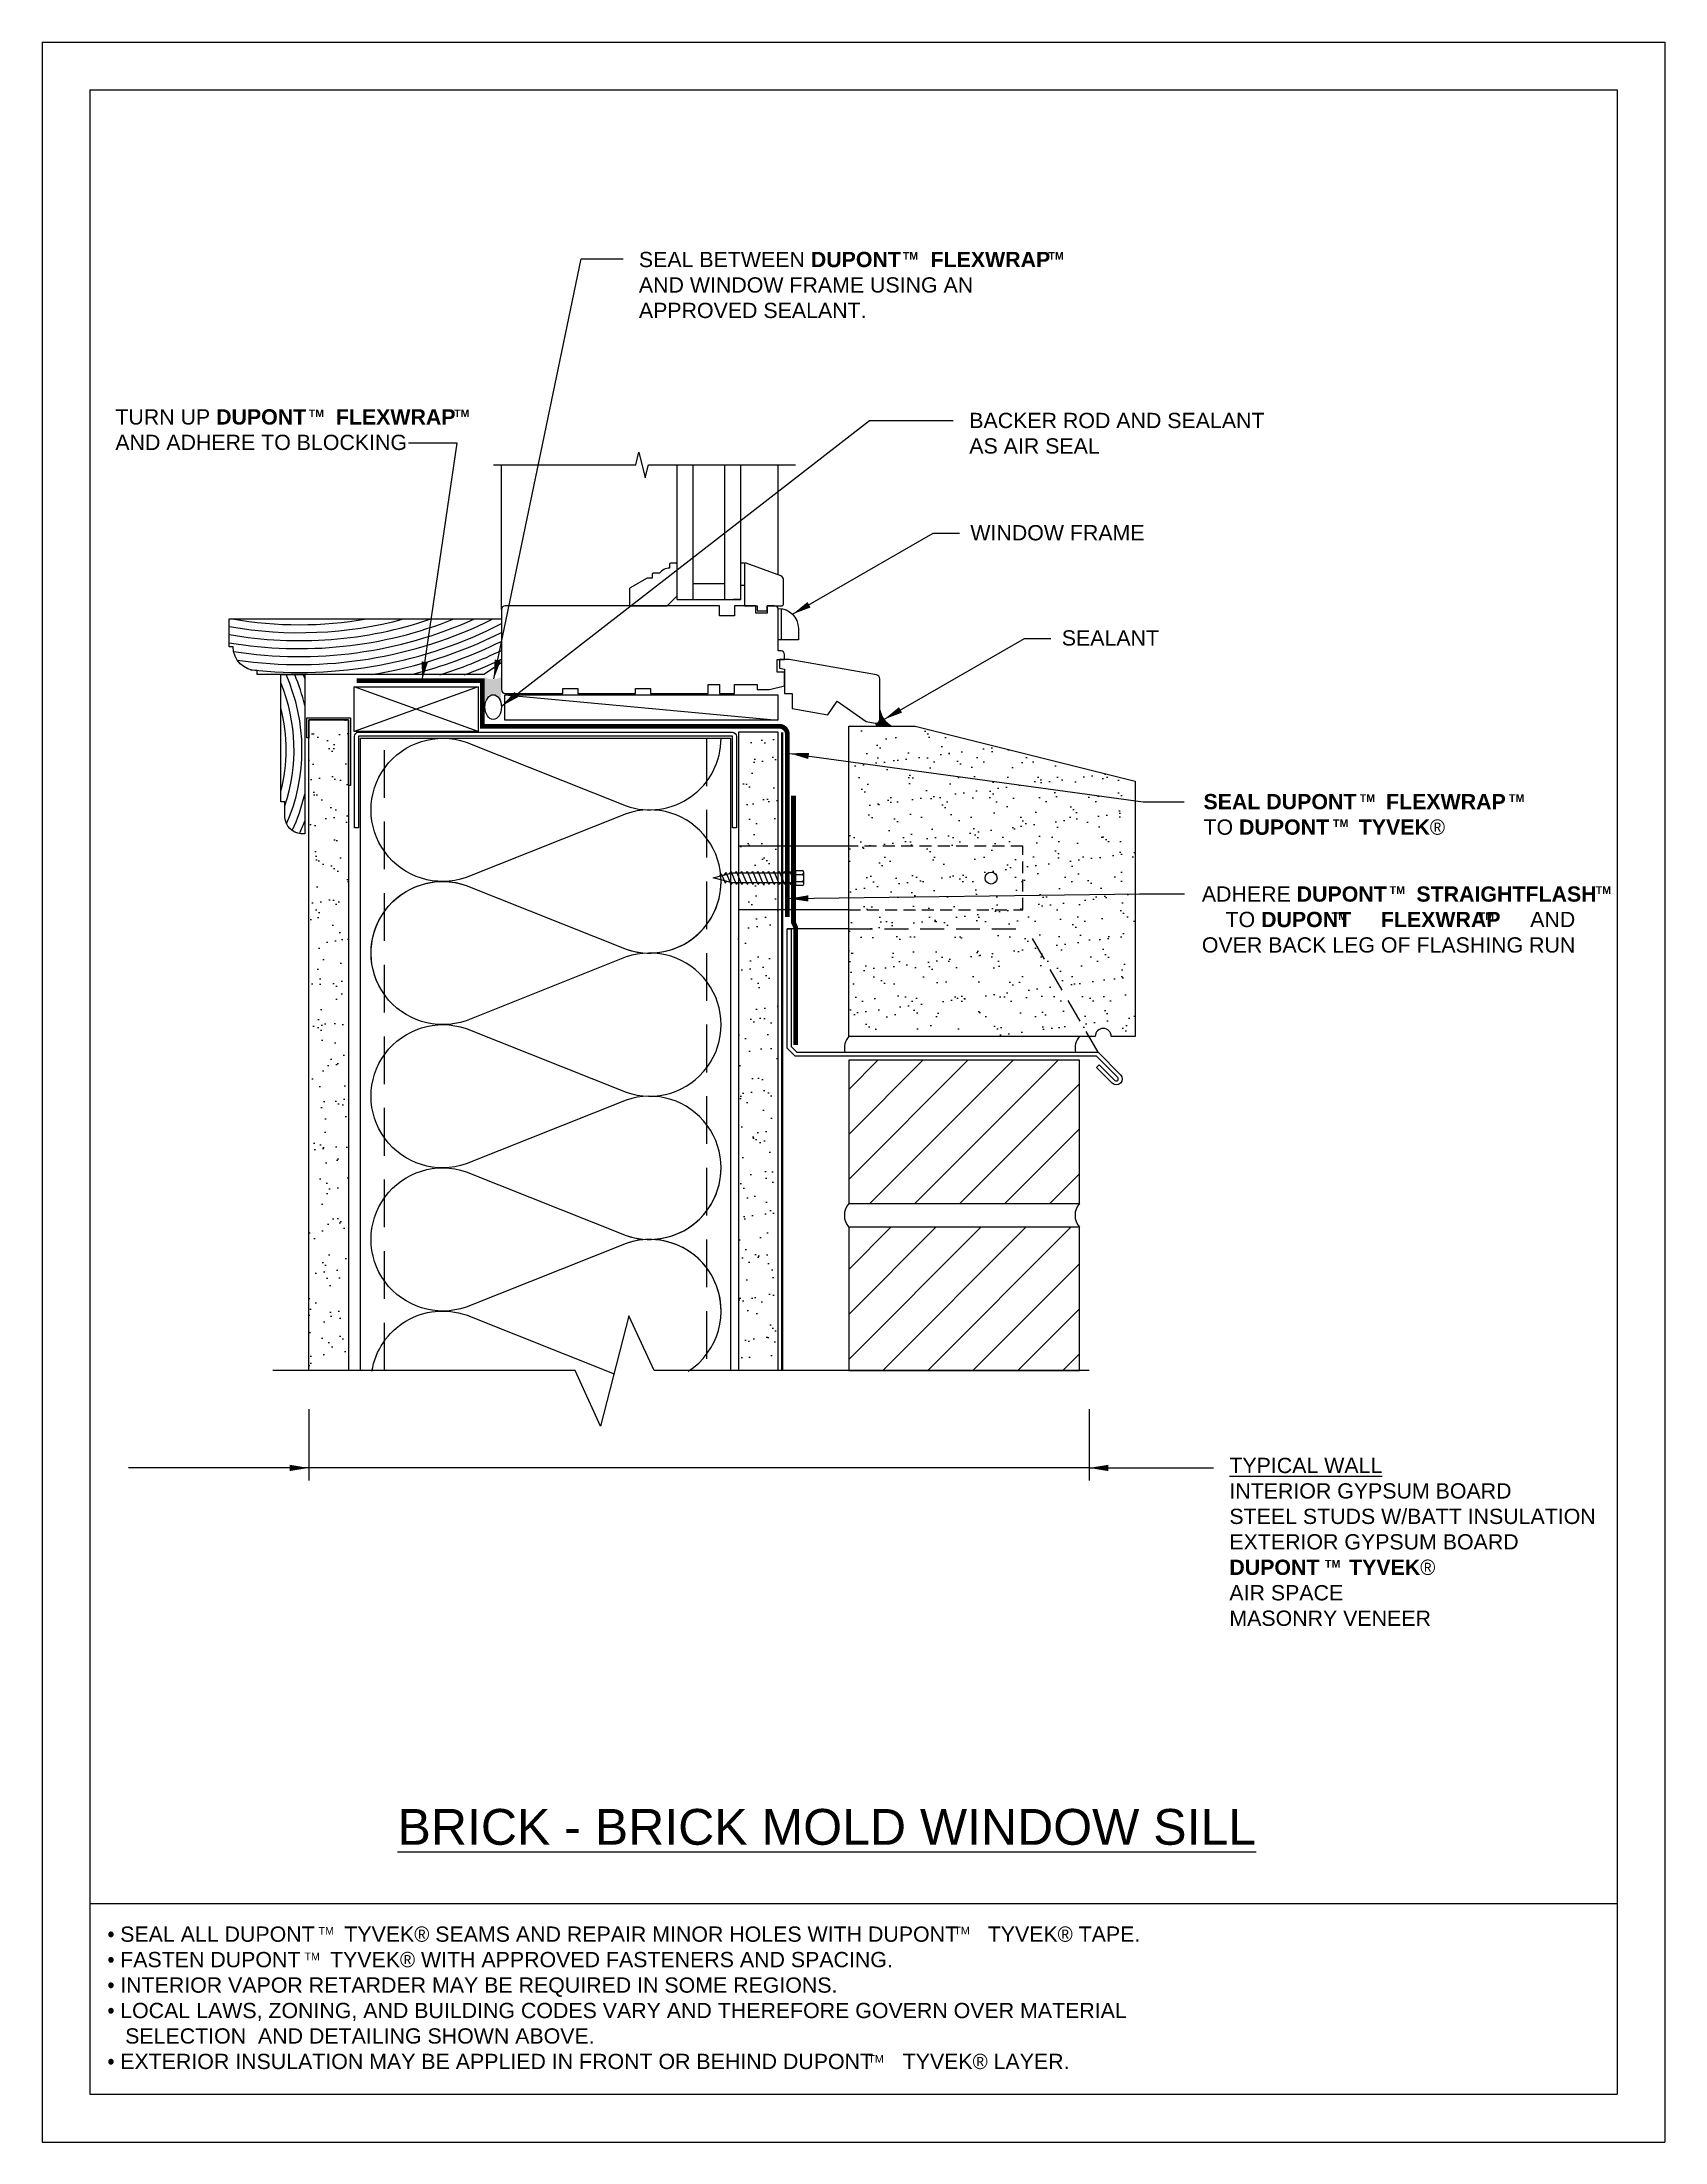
# Model space of a CAD drawing. Extents: x -129 to -12, y -8 to 100.
# Drawn here: x -47.38 to -21.88, y -8.32 to 24.68 of the extents above; entities that cross this region are included whole.
import ezdxf

# ---------------------------------------------------------------- set-up
doc = ezdxf.new("R2010")
doc.units = 0
doc.header["$LTSCALE"] = 1.5
doc.header["$MEASUREMENT"] = 0
for name, pattern in [('CENTER', [2, 1.25, -0.25, 0.25, -0.25]), ('DASHED', [0.75, 0.5, -0.25]), ('DASHED2', [0.375, 0.25, -0.125]), ('HIDDEN', [0.375, 0.25, -0.125])]:
    doc.linetypes.add(name, pattern=pattern)
doc.layers.get('DEFPOINTS').update_dxf_attribs({"linetype": 'CONTINUOUS'})
for name, color, linetype in [('8X11-TTB$0$B', 7, 'CONTINUOUS'), ('A-ANNO-TXT0', 252, 'CONTINUOUS'), ('A-BACKER_ROD', 252, 'CONTINUOUS'), ('A-FASTENERS', 8, 'CONTINUOUS'), ('A-GYP_BOARD', 252, 'CONTINUOUS'), ('A-METAL_STUD', 252, 'CONTINUOUS'), ('A-MORTAR', 252, 'CONTINUOUS'), ('A-SEALANT', 252, 'CONTINUOUS'), ('A-WINDOW_FRAME', 252, 'CONTINUOUS'), ('A-WOOD_FINISH', 252, 'CONTINUOUS'), ('A-WOOD_FRAMING', 252, 'CONTINUOUS'), ('BRICK', 13, 'CONTINUOUS'), ('DUPONT_FLASHING', 251, 'CENTER'), ('FLASHING', 124, 'CONTINUOUS'), ('HATCH', 252, 'CONTINUOUS'), ('INSULATION', 40, 'CONTINUOUS'), ('STRUCTURE', 252, 'CONTINUOUS'), ('TEXT', 7, 'CONTINUOUS'), ('TYVEK', 160, 'DASHED')]:
    doc.layers.add(name, color=color, linetype=linetype)
doc.styles.add('DETAILS', font='sanss___.ttf', dxfattribs={"height": 1})
doc.dimstyles.new('TYVEKDETAILS', dxfattribs={"dimscale": 6, "dimtxt": 1.5, "dimasz": 0.1, "dimexe": 0.75, "dimexo": 0.75, "dimgap": 0.75, "dimtad": 0, "dimtih": 1, "dimtoh": 1, "dimdec": 4, "dimzin": 0, "dimtxsty": 'DETAILS', "dimcen": 0.0625, "dimazin": 3, "dimtfac": 1, "dimtdec": 4, "dimtofl": 0, "dimtmove": 0, "dimatfit": 3, "dimtolj": 1, "dimtzin": 0})

msp = doc.modelspace()

# ---------------------------------------------------------------- hatches: boundary and pattern name
at = {"layer": 'A-WOOD_FRAMING', "linetype": 'CONTINUOUS'}
h = msp.add_hatch(dxfattribs=at)
h.set_pattern_fill('AR-SAND', color=256, scale=0.25, style=0)
h.set_pattern_definition([(37.50000000000001, (0, 0), (-0.01574833952740204, 0.4817059422532897), [0, -0.38, 0, -0.425, 0, -0.40625]), (7.499999999999999, (0, 0), (0.4424441763169318, 0.7055365163074351), [0, -0.205, 0, -0.3425, 0, -0.13125]), (327.5, (-0.3075, 0), (0.7785354654378738, 0.001414763384241124), [0, -0.125, 0, -0.45, 0, -0.5875]), (317.5, (-0.3075, 0), (0.7515316511430733, 0.2194188912335623), [0, -0.0625, 0, -0.295, 0, -0.3375])])
h.paths.add_polyline_path([(-42.56709384778841, 14.02573582938695), (-43.19209384778842, 14.02573582938695), (-43.19209384778841, 13.74448582938695), (-43.19209384778841, 3.802117909318832), (-42.56709384778841, 3.802117909318827)])
h.paths.add_polyline_path([(-35.81709384778841, 11.0401364331681), (-36.44209384778841, 11.0401364331681), (-36.44209384778841, 3.802120525470028), (-35.81709384778841, 3.802120016532341)])
h.paths.add_polyline_path([(-35.81709384778841, 11.46999177984761), (-35.81898384444946, 11.46999177984761), (-35.83899627932821, 11.44028291754311), (-35.85123917350862, 11.46999177984762), (-35.90336506332088, 11.46999177984763), (-35.92336975344929, 11.44028291754311), (-35.93561264762971, 11.46999177984764), (-35.98773853744196, 11.46999177984765), (-36.00774322757039, 11.44028291754311), (-36.01998722880337, 11.46999177984766), (-36.07211189620724, 11.46999177984767), (-36.09212433108601, 11.44028291754311), (-36.10436611821389, 11.46999177984768), (-36.15649299972284, 11.46999177984769), (-36.17650543460164, 11.4402829175431), (-36.18874722172954, 11.4699917798477), (-36.24087410323845, 11.46999177984771), (-36.26088653811726, 11.4402829175431), (-36.27312832524516, 11.46999177984772), (-36.32525520675407, 11.46999177984773), (-36.34526764163288, 11.4402829175431), (-36.35750942876079, 11.46999177984774), (-36.40963631026968, 11.46999177984775), (-36.42964874514852, 11.44028291754311), (-36.44189053227643, 11.46999177984776), (-36.44209384778841, 11.46999177984776), (-36.44209384778841, 11.04013643316811), (-35.81709384778841, 11.04013643316811)])
h.paths.add_polyline_path([(-35.81709384778841, 12.04013643316811), (-36.44209384778841, 12.04013643316811), (-36.44209384778841, 11.62657054360786), (-36.42963348635945, 11.64502534918373), (-36.41741056176944, 11.61536226324619), (-36.36528037882356, 11.61536226324618), (-36.34525238284382, 11.64502534918374), (-36.33302945825381, 11.61536226324617), (-36.28089927530795, 11.61536226324615), (-36.2608712793282, 11.64502534918373), (-36.24864835473817, 11.61536226324615), (-36.19651817179234, 11.61536226324614), (-36.17649017581257, 11.64502534918373), (-36.16426725122255, 11.61536226324613), (-36.11214459424881, 11.61536226324611), (-36.09212433108601, 11.64502534918373), (-36.07989919580243, 11.61536226324611), (-36.02777122355018, 11.61536226324609), (-36.00774322757039, 11.64502534918373), (-35.99551919763357, 11.61536226324609), (-35.94339001661212, 11.61536226324607), (-35.92336975344929, 11.64502534918373), (-35.91114572351247, 11.61536226324607), (-35.85901654249104, 11.61536226324605), (-35.8389962793282, 11.64502534918373), (-35.82677224939137, 11.61536226324605), (-35.81709384778841, 11.61536226324604)])
h.paths.add_polyline_path([(-35.81709384778841, 13.8301010618956), (-36.44209384778841, 13.8301010618956), (-36.44209384778841, 12.0401364331681), (-35.81709384778841, 12.0401364331681)])
at = {"layer": 'BRICK', "linetype": 'CONTINUOUS'}
h = msp.add_hatch(dxfattribs=at)
h.set_pattern_fill('ANSI31', color=256, scale=4, style=0)
h.set_pattern_definition([(45, (-44.66859876310046, -6.692678222454285), (-0.3535533905932737, 0.3535533905932738), [])])
h.paths.add_polyline_path([(-31.08404699421501, 6.427119114249455), (-31.08404699421502, 8.677119114249455), (-34.70904699421501, 8.677119114249455), (-34.70904699421501, 6.427119114249455)])
h.paths.add_polyline_path([(-34.70904699421501, 6.052119114249455), (-34.70904699421502, 3.802119114249455), (-31.08404699421501, 3.802119114249455), (-31.08404699421502, 6.052119114249455)])
at = {"layer": 'DUPONT_FLASHING', "linetype": 'CONTINUOUS'}
msp.add_hatch(color=7, dxfattribs=at).paths.add_polyline_path([(-34.22143529590412, 14.17880730274102), (-34.22143529590414, 14.03332863221261, -0.412483512198334), (-34.28014126093908, 13.9742746636788, 0.3506060717573642), (-34.25781210958097, 13.92711911424934), (-34.03356478942113, 13.92711911424934, -0.2179820957488999)])
at = {"layer": 'HATCH'}
h = msp.add_hatch(color=7, dxfattribs=at)
h.dxf.hatch_style = 1
edge = h.paths.add_edge_path()
edge.add_arc((-40.30007117534123, 14.95021374195766), 0.286381583396104, 243.1394719912861, 296.86052800861216, ccw=False)
edge.add_line((-40.42946416770982, 14.69473015181074), (-40.42946416770982, 14.27679213514522))
edge.add_ellipse((-40.30007117534123, 14.27679213514397), major_axis=(0, -0.1555334389431664), ratio=0.8319303761802328, start_angle=90, end_angle=270, ccw=False)
edge.add_line((-40.17067818297286, 14.2767921351492), (-40.17067818297309, 14.69473015181051))
h = msp.add_hatch(dxfattribs=at)
h.set_pattern_fill('AR-SAND', color=256, scale=0.25, style=0)
h.set_pattern_definition([(37.50000000000001, (-1637.893686717859, -595.2073435742388), (-0.01574833952740204, 0.4817059422532897), [0, -0.38, 0, -0.425, 0, -0.40625]), (7.499999999999999, (-1637.893686717859, -595.2073435742388), (0.4424441763169318, 0.7055365163074351), [0, -0.205, 0, -0.3425, 0, -0.13125]), (327.5, (-1638.201186717859, -595.2073435742388), (0.7785354654378738, 0.001414763384241069), [0, -0.125, 0, -0.45, 0, -0.5875]), (317.5, (-1638.201186717859, -595.2073435742388), (0.7515316511430734, 0.2194188912335623), [0, -0.0625, 0, -0.295, 0, -0.3375])])
edge = h.paths.add_edge_path()
edge.add_line((-33.66280774734448, 13.92711911424934), (-30.20904699421501, 13.06367892596703))
edge.add_line((-30.20904699421501, 13.06367892596703), (-30.20904699421501, 9.052119114249342))
edge.add_line((-30.20904699421501, 9.052119114249342), (-30.58404699421501, 9.052119114249342))
edge.add_arc((-30.70904699421501, 9.052119114249342), 0.125, 0, 180)
edge.add_line((-30.83404699421501, 9.052119114249342), (-34.70904699421501, 9.052119114249342))
edge.add_line((-34.70904699421501, 9.052119114249342), (-34.70904699421501, 13.92711911424934))
edge.add_line((-34.70904699421501, 13.92711911424934), (-33.66280774734448, 13.92711911424934))

# ---------------------------------------------------------------- linework, layer by layer
at = {"layer": '8X11-TTB$0$B', "color": 7}
for p, q in [((-46.63327563429029, 23.92788791846954), (-46.63327563429027, -7.572112081530467)), ((-46.63327563429029, 23.92788791846954), (-22.63327563429027, 23.92788791846955)), ((-22.63327563429027, 23.92788791846955), (-22.63327563429027, -7.572112081530467)), ((-46.63327563429027, -4.572112081530467), (-22.63327563429027, -4.572112081530467)), ((-46.63327563429027, -7.572112081530467), (-22.63327563429027, -7.572112081530467))]:
    msp.add_line(p, q, dxfattribs=at)
at = {"layer": 'A-ANNO-TXT0', "linetype": 'CONTINUOUS'}
for p, q in [((-40.16475707978516, 15.76059774624769, -2.979996827461446e-09), (-40.16475707978516, 18.03099740348744, -2.979996827461446e-09)), ((-37.40492207691246, 15.91807774624799, -2.979996827461446e-09), (-37.40492207691246, 18.03098740348747, -2.979996827461446e-09)), ((-37.15492207691246, 15.91807774624799, -2.979996827461446e-09), (-37.15492207691246, 18.03098740348747, -2.979996827461446e-09)), ((-36.65492207691246, 15.91807774624799, -2.979996827461446e-09), (-36.65492207691246, 18.03098740348747, -2.979996827461446e-09)), ((-36.40492207691246, 15.91807774624799, -2.979996827461446e-09), (-36.40492207691246, 18.03098740348747, -2.979996827461446e-09)), ((-35.81437207691256, 16.30494318658653, -2.979996827461446e-09), (-35.81437207691256, 18.03099740348744, -2.979996827461446e-09)), ((-37.40492207691246, 15.91807774624799, -2.979996827461446e-09), (-36.40492207691246, 15.91807774624799, -2.979996827461446e-09)), ((-37.15492207691246, 16.168077746248, -2.979996827461446e-09), (-36.65492207691246, 16.168077746248, -2.979996827461446e-09)), ((-37.13326707691245, 15.91807774624799, -2.979996827461446e-09), (-37.01515707691233, 15.91807774624799, -2.979996827461446e-09)), ((-36.40492207691246, 15.91807774624799, -2.979996827461446e-09), (-36.52303207691234, 15.91807774624799, -2.979996827461446e-09)), ((-35.76515957691275, 15.28587679928374, -2.979996827461446e-09), (-35.76515957691275, 15.7741333154711, -2.979996827461446e-09))]:
    msp.add_line(p, q, dxfattribs=at)
at = {"layer": 'A-ANNO-TXT0', "linetype": 'CONTINUOUS', "elevation": -2.979996827461446e-09}
msp.add_lwpolyline([(-40.28783721487332, 18.03099740348744), (-38.05480201987223, 18.03099740348744), (-38.00478201987221, 18.23097740348731), (-37.90480201987225, 17.83099740348739), (-37.8548020198723, 18.03099740348744), (-35.54324669478058, 18.03099740348744)], dxfattribs=at)
for points in [[(-37.68051207691242, 16.33146274624828), (-37.77893707691256, 16.33146274624828, 0.414213562373095), (-37.79862207691254, 16.31177774624853), (-37.79862207691254, 16.25272274624836), (-37.87736207691246, 16.25272274624836), (-38.14310957691255, 16.09929335558677, 0.2679491924311219), (-38.15295207691243, 16.08224564551352), (-38.15295207691243, 15.83933774624807, 0.414213562373095), (-38.13326707691245, 15.81965274624831), (-37.56240207691253, 15.81965274624831), (-37.40492207691246, 15.97713274624816), (-37.40492207691246, 16.46925774624838, 0.414213562373095), (-37.42460707691244, 16.48894274624814), (-37.50334707691259, 16.48894274624814, 0.414213562373095), (-37.52303207691257, 16.46925774624838), (-37.52303207691257, 16.41020274624821, 0.2360679774997897)], [(-36.34586707691089, 16.47027845273459), (-36.34586707691087, 15.81965274624724), (-36.14901707691085, 15.81965274624723), (-36.14901707691084, 15.74091274624722), (-35.99153707691082, 15.74091274624722), (-35.99153707691082, 15.81965274624723), (-35.75534127995013, 15.81965274624724, 0.414213562373095), (-35.73565627995012, 15.83933774624724), (-35.73565627995013, 16.23494222335677, 0.3152987888789657), (-35.77451328038603, 16.29043577107728), (-36.31944941038952, 16.48877630197476, 0.5205670505517532)], [(-36.91673207978518, 14.5794977462479), (-36.73956707978512, 14.5794977462479), (-36.73956707978512, 14.44170274624803), (-36.50334707978534, 14.44170274624803), (-36.50334707978534, 14.5794977462479), (-36.14901707978522, 14.5794977462479), (-36.14901707978522, 14.50075774624798), (-35.95216707978541, 14.50075774624798), (-35.71594707978518, 14.55981274624792), (-35.71594707978518, 14.77634774624794), (-35.83405707978507, 14.77634774624794), (-35.83405707978507, 14.97319774624798), (-35.71594707978518, 14.97319774624798), (-35.71594707978518, 15.05200623773253, 0.3939104756149381), (-35.77088261122852, 15.11091738272062), (-35.81437207691268, 15.11091738272062), (-35.81437207691268, 15.76059774624792, 0.4142135623730838), (-35.87342707691239, 15.81965274624786), (-35.99153707691273, 15.81965274624786), (-35.99153707691273, 15.70154274624797), (-36.16870207691279, 15.70154274624797), (-36.16870207691279, 15.81965274624786), (-36.50334707978534, 15.81965274624786), (-36.50334707978534, 15.66217274624801), (-36.73956707978512, 15.66217274624801), (-36.73956707978512, 15.81965274624786), (-40.10570207978533, 15.81965274624786, 0.414213562373095), (-40.16475707978505, 15.76059774624792), (-40.16475707978505, 14.50075774624798, 0.414213562373095), (-40.10570207978533, 14.44170274624803), (-39.20019207978528, 14.44170274624803), (-39.20019207978528, 14.52044274624796), (-38.96397207978505, 14.52044274624796), (-38.96397207978505, 14.44170274624803), (-38.05846207978546, 14.44170274624803), (-38.05846207978546, 14.52044274624796), (-37.82224207978523, 14.52044274624796), (-37.82224207978523, 14.44170274624803), (-36.91673207978518, 14.44170274624803)]]:
    msp.add_lwpolyline(points, format="xyb", close=True, dxfattribs=at)
msp.add_lwpolyline([(-36.34586707691251, 16.1385780237179), (-36.40492207691246, 16.1385780237179), (-36.40492207691246, 16.49290802371802), (-36.34586707691251, 16.49290802371802)], close=True, dxfattribs=at)
msp.add_lwpolyline([(-35.49941207691271, 15.46304179928374), (-35.49941207691271, 15.28587679928374), (-35.81437207691275, 15.28587679928374), (-35.81437207691275, 15.77800179928374, -0.4142135623730951), (-35.49941207691271, 15.46304179928374), (-35.49941207691271, 15.46304183034897)], format="xyb", dxfattribs=at)
at = {"layer": 'A-BACKER_ROD'}
msp.add_ellipse((-40.29418727954368, 14.22679445819424, -2.979996827461446e-09), major_axis=(0, -0.1936827655150779), ratio=0.668066629596533, dxfattribs=at)
at = {"layer": 'A-FASTENERS'}
for p, q in [((-34.70904699421501, 12.04013643316811, 2.979996827461447e-09), (-36.44209384778841, 12.04013643316811, 2.979996827461447e-09)), ((-36.83772663420864, 11.54267702154701, 2.979996827461447e-09), (-36.55603576249318, 11.61536226324623, 2.979996827461447e-09)), ((-36.73451281021248, 11.56887267843368, 2.979996827461447e-09), (-36.707680698793, 11.60861321102269, 2.979996827461447e-09)), ((-36.64652742702269, 11.46020398682041, 2.979996827461447e-09), (-36.707680698793, 11.60861321102269, 2.979996827461447e-09)), ((-36.65840391631245, 11.58894801007094, 2.979996827461447e-09), (-36.63157180489297, 11.62868854265995, 2.979996827461447e-09)), ((-36.55393767899709, 11.44028291754311, 2.979996827461447e-09), (-36.63157180489297, 11.62868854265995, 2.979996827461447e-09)), ((-36.5777299477375, 11.60976447057252, 2.979996827461447e-09), (-36.55392242020802, 11.64502534918373, 2.979996827461447e-09)), ((-35.60227836100835, 11.615362263246, 2.979996827461447e-09), (-36.55603576249318, 11.61536226324623, 2.979996827461447e-09)), ((-36.46955657548146, 11.44028291754311, 2.979996827461447e-09), (-36.55392242020802, 11.64502534918373, 2.979996827461447e-09)), ((-36.48930144852834, 11.61575899176186, 2.979996827461447e-09), (-36.4695413166924, 11.64502534918373, 2.979996827461447e-09)), ((-36.38517547196584, 11.44028291754311, 2.979996827461447e-09), (-36.4695413166924, 11.64502534918373, 2.979996827461447e-09)), ((-36.40492034501271, 11.61575899176186, 2.979996827461447e-09), (-36.38516021317677, 11.64502534918373, 2.979996827461447e-09)), ((-36.30079436845021, 11.44028291754311, 2.979996827461447e-09), (-36.38516021317677, 11.64502534918373, 2.979996827461447e-09)), ((-36.32053924149709, 11.61575899176186, 2.979996827461447e-09), (-36.30077910966115, 11.64502534918373, 2.979996827461447e-09)), ((-36.21641326493459, 11.44028291754311, 2.979996827461447e-09), (-36.30077910966115, 11.64502534918373, 2.979996827461447e-09)), ((-36.23615813798146, 11.61575899176186, 2.979996827461447e-09), (-36.21639800614552, 11.64502534918373, 2.979996827461447e-09)), ((-36.13203216141896, 11.44028291754311, 2.979996827461447e-09), (-36.21639800614552, 11.64502534918373, 2.979996827461447e-09)), ((-36.15177703446584, 11.61575899176186, 2.979996827461447e-09), (-36.1320169026299, 11.64502534918373, 2.979996827461447e-09)), ((-36.04765105790334, 11.44028291754311, 2.979996827461447e-09), (-36.1320169026299, 11.64502534918373, 2.979996827461447e-09)), ((-36.06740356034474, 11.61575899176186, 2.979996827461447e-09), (-36.04765105790334, 11.64502534918373, 2.979996827461447e-09)), ((-35.96326995438771, 11.44028291754311, 2.979996827461447e-09), (-36.04765105790334, 11.64502534918373, 2.979996827461447e-09)), ((-35.98303008622365, 11.61575899176186, 2.979996827461447e-09), (-35.96326995438771, 11.64502534918373, 2.979996827461447e-09)), ((-35.87889648026662, 11.44028291754311, 2.979996827461447e-09), (-35.96326995438771, 11.64502534918373, 2.979996827461447e-09)), ((-35.89864898270802, 11.61575899176186, 2.979996827461447e-09), (-35.87889648026662, 11.64502534918373, 2.979996827461447e-09)), ((-35.79452300614552, 11.44028291754311, 2.979996827461447e-09), (-35.87889648026662, 11.64502534918373, 2.979996827461447e-09)), ((-35.81427550858693, 11.61575899176186, 2.979996827461447e-09), (-35.79452300614552, 11.64502534918373, 2.979996827461447e-09)), ((-35.71014953202443, 11.44028291754311, 2.979996827461447e-09), (-35.79452300614552, 11.64502534918373, 2.979996827461447e-09)), ((-35.72990203446584, 11.61575899176186, 2.979996827461447e-09), (-35.71014953202443, 11.64502534918373, 2.979996827461447e-09)), ((-35.62577605790334, 11.44028291754311, 2.979996827461447e-09), (-35.71014953202443, 11.64502534918373, 2.979996827461447e-09)), ((-35.64552856034474, 11.61575899176186, 2.979996827461447e-09), (-35.62577605790334, 11.64502534918373, 2.979996827461447e-09)), ((-35.5536454779616, 11.46999177984756, 2.979996827461447e-09), (-35.62577605790334, 11.64502534918373, 2.979996827461447e-09)), ((-35.59728222262584, 11.615362263246, 2.979996827461447e-09), (-35.53780584883322, 11.615362263246, 2.979996827461447e-09)), ((-35.53780584883322, 11.65966768316813, 2.979996827461447e-09), (-35.43819647383321, 11.65966768316813, 2.979996827461447e-09)), ((-35.53780584883322, 11.42060518316808, 2.979996827461447e-09), (-35.53780584883322, 11.65966768316813, 2.979996827461447e-09)), ((-35.53780584883322, 11.59491225289938, 2.979996827461447e-09), (-35.43819647383321, 11.59491225289938, 2.979996827461447e-09)), ((-35.41827459883307, 11.63974580816811, 2.979996827461447e-09), (-35.41827459883307, 11.44052705816811, 2.979996827461447e-09)), ((-36.55603576249318, 11.46999177984779, 2.979996827461447e-09), (-36.83772663420864, 11.54267702154701, 2.979996827461447e-09)), ((-36.64652742702269, 11.46020398682041, 2.979996827461447e-09), (-36.62681307155394, 11.48947034424228, 2.979996827461447e-09)), ((-36.55603576249318, 11.46999177984779, 2.979996827461447e-09), (-35.60227836100835, 11.46999177984757, 2.979996827461447e-09)), ((-36.55393767899709, 11.44028291754311, 2.979996827461447e-09), (-36.53422332352834, 11.46954927496498, 2.979996827461447e-09)), ((-36.46955657548146, 11.44028291754311, 2.979996827461447e-09), (-36.44984222001271, 11.46954927496498, 2.979996827461447e-09)), ((-36.38517547196584, 11.44028291754311, 2.979996827461447e-09), (-36.36546111649709, 11.46954927496498, 2.979996827461447e-09)), ((-36.30079436845021, 11.44028291754311, 2.979996827461447e-09), (-36.28108001298146, 11.46954927496498, 2.979996827461447e-09)), ((-36.21641326493459, 11.44028291754311, 2.979996827461447e-09), (-36.19669890946584, 11.46954927496498, 2.979996827461447e-09)), ((-36.13203216141896, 11.44028291754311, 2.979996827461447e-09), (-36.11231780595021, 11.46954927496498, 2.979996827461447e-09)), ((-36.04765105790334, 11.44028291754311, 2.979996827461447e-09), (-36.02793670243459, 11.46954927496498, 2.979996827461447e-09)), ((-35.96326995438771, 11.44028291754311, 2.979996827461447e-09), (-35.94356322831349, 11.46954927496498, 2.979996827461447e-09)), ((-35.87889648026662, 11.44028291754311, 2.979996827461447e-09), (-35.8591897541924, 11.46954927496498, 2.979996827461447e-09)), ((-35.79452300614552, 11.44028291754311, 2.979996827461447e-09), (-35.77480865067677, 11.46954927496498, 2.979996827461447e-09)), ((-35.71014953202443, 11.44028291754311, 2.979996827461447e-09), (-35.69043517655568, 11.46954927496498, 2.979996827461447e-09)), ((-35.62577605790334, 11.44028291754311, 2.979996827461447e-09), (-35.60606170243459, 11.46954927496498, 2.979996827461447e-09)), ((-35.59728222262584, 11.46999177984757, 2.979996827461447e-09), (-35.53780584883322, 11.46999177984756, 2.979996827461447e-09)), ((-35.53780584883322, 11.48536061343649, 2.979996827461447e-09), (-35.43819647383321, 11.48536061343649, 2.979996827461447e-09)), ((-35.43819647383321, 11.42060518316808, 2.979996827461447e-09), (-35.53780584883322, 11.42060518316808, 2.979996827461447e-09)), ((-34.70904699421501, 11.04013643316811, 2.979996827461447e-09), (-36.44209384778841, 11.04013643316811, 2.979996827461447e-09))]:
    msp.add_line(p, q, dxfattribs=at)
at = {"layer": 'A-FASTENERS', "linetype": 'DASHED2', "ltscale": 0.5, "elevation": 2.979996827461447e-09}
msp.add_lwpolyline([(-34.70904699421501, 11.04013643316811), (-31.97192832335852, 11.04013643316811), (-31.97192832335852, 12.04013643316811), (-34.70904699421501, 12.04013643316811)], dxfattribs=at)
at = {"layer": 'A-FASTENERS'}
msp.add_circle((-32.47192832335852, 11.54013643316811, 2.979996827461447e-09), 0.09375, dxfattribs=at)
for centre, start, end in [((-35.43819647383321, 11.63974580816811, 2.979996827461447e-09), 0, 90), ((-35.43819647383321, 11.6148341278994, 2.979996827461447e-09), 270, 0), ((-35.43819647383321, 11.57499037789936, 2.979996827461447e-09), 0, 90), ((-35.43819647383321, 11.50528248843651, 2.979996827461447e-09), 270, 0), ((-35.43819647383321, 11.46543873843647, 2.979996827461447e-09), 0, 90), ((-35.43819647383321, 11.44052705816811, 2.979996827461447e-09), 270, 0)]:
    msp.add_arc(centre, 0.019921875, start, end, dxfattribs=at)
at = {"layer": 'A-GYP_BOARD', "elevation": 2.979996827461446e-09}
msp.add_lwpolyline([(-42.56709384778841, 12.99448582938695), (-42.56709384778841, 14.02573582938695), (-43.19209384778841, 14.02573582938695), (-43.19209384778841, 13.74448582938695), (-43.22334384778841, 13.74448582938695), (-43.22334384778841, 14.05698582938695), (-42.53584384778841, 14.05698582938695), (-42.53584384778841, 12.99448582938695)], close=True, dxfattribs=at)
for points in [[(-43.19209384778841, 3.802117909318833), (-43.19209384778841, 14.02573582938672), (-42.56709384778841, 14.02573582938672), (-42.56709384778841, 3.802117909318829)], [(-35.81709384778841, 3.80212001653234), (-35.81709384778841, 13.8301010618956), (-36.44209384778841, 13.8301010618956), (-36.44209384778841, 3.802120525470029)]]:
    msp.add_lwpolyline(points, dxfattribs=at)
at = {"layer": 'A-METAL_STUD', "elevation": 2.979996827461446e-09}
msp.add_lwpolyline([(-36.53584384778841, 12.3301010618956), (-36.53584384778864, 13.7676010618956), (-42.41084384778841, 13.76760106189537), (-42.41084384778841, 12.3301010618956), (-42.47334384778841, 12.3301010618956), (-42.47334384778841, 13.7676010618956, -0.414213562373095), (-42.41084384778841, 13.8301010618956), (-36.53584384778841, 13.8301010618956, -0.414213562373095), (-36.47334384778841, 13.7676010618956), (-36.47334384778841, 12.3301010618956)], format="xyb", close=True, dxfattribs=at)
msp.add_lwpolyline([(-42.37959384778841, 3.802117909318825), (-42.37959384778841, 13.73635106189537), (-36.56709384778841, 13.73635106189537), (-36.56709384778841, 3.802120627257566)], dxfattribs=at)
at = {"layer": 'A-METAL_STUD', "linetype": 'DASHED', "elevation": 2.979996827461446e-09}
msp.add_lwpolyline([(-42.00459384778841, 3.802117909318822), (-42.00459384778841, 13.73635106189537), (-36.94209384778841, 13.73635106189537), (-36.94209384778841, 3.80212093262018)], dxfattribs=at)
at = {"layer": 'A-MORTAR'}
msp.add_arc((-30.86032823678331, 8.864619114249342, 2.979996827461487e-09), 0.2919012374533256, 140.0334297092305, 192.3635243881939, dxfattribs=at)
at = {"layer": 'A-SEALANT'}
for centre, radius, start, end in [((-34.23948563042531, 13.96466152801678, -2.979996827461446e-09), 0.0417767000818508, 166.6965940570648, 243.9804984506581), ((-33.85255897140252, 14.25819063144324, -2.979996827461446e-09), 0.3773214222034877, 192.1450023582899, 241.3333707358757)]:
    msp.add_arc(centre, radius, start, end, dxfattribs=at)
at = {"layer": 'A-WINDOW_FRAME', "elevation": -2.979996827461446e-09}
msp.add_lwpolyline([(-34.27023550277195, 14.73112398542579), (-35.6440321174271, 14.97336139459557), (-35.79468707978521, 14.97336139459559), (-35.79468707978523, 14.83556639459559), (-35.71594707978523, 14.8216824081346), (-35.71594707978527, 14.4418663945956), (-35.59783707978527, 14.44186639459559), (-35.59783707978529, 14.2056463945956), (-35.03564480186201, 14.10651672765172), (-34.88772147228229, 14.3177731359416), (-34.43468064270263, 14.00055053195309), (-34.29074508903626, 13.97517081035848, 0.4663076581549969), (-34.22143529590414, 14.03332863221261), (-34.22143529590409, 14.67296616357165, 0.363970234266204)], format="xyb", close=True, dxfattribs=at)
at = {"layer": 'A-WOOD_FINISH', "elevation": -2.979996827461446e-09}
for points in [[(-43.57885118080634, 15.61141266569791), (-40.16475707978505, 15.61141266569791), (-40.16475707978505, 14.92441408663137), (-40.44291928936771, 14.73641266569791), (-40.44291928936771, 14.73641266569791), (-43.57885118080634, 14.73641266569791), (-44.00459384778843, 14.73641266569791), (-44.00459384778843, 14.79891266569791, -0.414213562373095), (-44.37959384778843, 15.17391266569791), (-44.44209384778843, 15.17391266569791), (-44.44209384778843, 15.61141266569791)], [(-43.56709384778841, 12.73641266569791), (-43.62959384778841, 12.73641266569791), (-43.62959384778841, 14.73641266569791), (-43.25459384778841, 14.73641266569791), (-43.25459384778841, 12.23641266569791), (-43.31709384778819, 12.23641266569791, -0.3691612827404433), (-43.56709384778841, 12.49192310421313)]]:
    msp.add_lwpolyline(points, format="xyb", close=True, dxfattribs=at)
at = {"layer": 'A-WOOD_FRAMING'}
for p, q in [((-40.52952865612906, 14.54570636542139, 2.979996827461446e-09), (-42.4770741794604, 13.84242805369121, 2.979996827461446e-09)), ((-40.52952865612906, 13.84242805369121, 2.979996827461446e-09), (-42.47624161228079, 14.54570430541671, 2.979996827461446e-09)), ((-40.11280996799121, 14.41976375077623, 2.979996827461487e-09), (-35.82086191594252, 14.02324178709529, 2.979996827461487e-09))]:
    msp.add_line(p, q, dxfattribs=at)
for points, elevation in [([(-40.52952865612906, 14.54570636542139), (-40.52952865612906, 13.84242805369121), (-42.4770741794604, 13.84242805369121), (-42.4770741794604, 14.54570636542139), (-40.52952865612906, 14.54570636542139)], 2.979996827461446e-09), ([(-35.82086191594252, 14.41976375077623), (-35.82086191594252, 14.02324178709529), (-40.11280996799121, 14.02324178709529), (-40.11280996799121, 14.41976375077623), (-35.82086191594252, 14.41976375077623)], 2.979996827461487e-09)]:
    msp.add_lwpolyline(points, dxfattribs=dict(at, elevation=elevation))
at = {"layer": 'BRICK', "linetype": 'CONTINUOUS', "elevation": 2.979996827461487e-09}
for points in [[(-34.70904699421501, 6.427119114249455), (-31.08404699421501, 6.427119114249455), (-31.08404699421501, 8.677119114249455), (-34.70904699421501, 8.677119114249455)], [(-34.70904699421501, 3.802119114249455), (-31.08404699421501, 3.802119114249455), (-31.08404699421501, 6.052119114249455), (-34.70904699421501, 6.052119114249455)]]:
    msp.add_lwpolyline(points, close=True, dxfattribs=at)
at = {"layer": 'BRICK', "linetype": 'CONTINUOUS'}
for centre, end in [((-34.48532823678331, 8.864619114249342, 2.979996827461487e-09), 192.3635243882157), ((-34.48532823678331, 6.239619114249455, 2.979996827461487e-09), 219.9665702907695), ((-30.86032823678331, 6.239619114249455, 2.979996827461487e-09), 219.9665702907695)]:
    msp.add_arc(centre, 0.2919012374533256, 140.0334297092305, end, dxfattribs=at)
at = {"layer": 'DEFPOINTS'}
for p, q in [((-47.38327563429028, 24.67788791846954), (-47.38327563429027, -8.322112081530467)), ((-47.38327563429028, 24.67788791846954), (-21.88327563429027, 24.67788791846954)), ((-21.88327563429027, 24.67788791846954), (-21.88327563429027, -8.322112081530467)), ((-47.38327563429027, -8.322112081530467), (-21.88327563429027, -8.322112081530467))]:
    msp.add_line(p, q, dxfattribs=at)
at = {"layer": 'DUPONT_FLASHING', "linetype": 'CONTINUOUS', "const_width": 0.075}
for points, elevation in [([(-42.4396690399273, 14.64090246961624), (-40.46417020085863, 14.64090246961624), (-40.46417020085863, 13.92529716609045), (-35.85556519015066, 13.92529716609045)], 2.979996827461446e-09), ([(-35.57680847360538, 12.83657502711029), (-35.57680847360515, 10.84080489315401), (-35.54157799615781, 10.76534111617983), (-35.54157799615781, 8.918140273207689)], 2.979996827461447e-09)]:
    msp.add_lwpolyline(points, dxfattribs=dict(at, elevation=elevation))
at = {"layer": 'DUPONT_FLASHING', "linetype": 'CONTINUOUS', "const_width": 0.075, "elevation": 2.979996827461446e-09}
msp.add_lwpolyline([(-35.85556519015066, 13.92529716609045), (-35.79845669259757, 13.92529716609045, -0.414213562373095), (-35.67345669259757, 13.80029716609045), (-35.67345669259745, 10.92529716609045)], format="xyb", dxfattribs=at)
at = {"layer": 'FLASHING'}
msp.add_line((-34.70904699421501, 10.73961911424934, 2.979996827461487e-09), (-35.67470924754049, 10.73961911424934, 2.979996827461487e-09), dxfattribs=at)
at = {"layer": 'FLASHING', "linetype": 'HIDDEN'}
for p in [(-34.70904699421501, 10.73961911424934, 2.979996827461487e-09), (-30.79116426207545, 8.802119114249342, 2.979996827461487e-09)]:
    msp.add_line(p, (-31.90978040863049, 10.73961911424946, 2.979996827461487e-09), dxfattribs=at)
at = {"layer": 'FLASHING', "elevation": 2.979996827461487e-09}
msp.add_lwpolyline([(-34.30420398088191, 8.739619114249342), (-35.54970924754049, 8.739619114249342), (-35.67470924754049, 8.864619114249342), (-35.67470924754049, 10.73961911424934), (-35.61220924754049, 10.73961911424934), (-35.61220924754049, 8.890507461897561), (-35.52382089989216, 8.802119114249228), (-34.30420398088191, 8.802119114249253)], dxfattribs=at)
msp.add_lwpolyline([(-34.94776908683549, 8.802119114249257), (-30.79116426207545, 8.802119114249342), (-30.43761087148211, 8.448565723656122, -0.9999999999948549), (-30.5701933929545, 8.315983202183395), (-30.8170526097231, 8.562842418952561), (-30.77285843589882, 8.607036592776387), (-30.52599921913045, 8.360177376007675, 0.9999999999948549), (-30.48180504530617, 8.404371549831955), (-30.8170526097231, 8.739619114249342), (-34.94776908683549, 8.739619114249342)], format="xyb", dxfattribs=at)
at = {"layer": 'HATCH', "elevation": 2.979996827461487e-09}
msp.add_lwpolyline([(-33.66280774734448, 13.92711911424934), (-30.20904699421501, 13.06367892596703), (-30.20904699421501, 9.052119114249342), (-30.58404699421501, 9.052119114249342, 0.9999999999999999), (-30.83404699421501, 9.052119114249342), (-34.70904699421501, 9.052119114249342), (-34.70904699421501, 13.92711911424934)], format="xyb", close=True, dxfattribs=at)
at = {"layer": 'HATCH'}
for centre, radius, start, end in [((-43.33955352202982, 21.70854646425198, -5.959993654922892e-09), 6.313203388961483, 259.9422680672088, 285.0333599279036), ((-43.33955352202982, 21.70854646425198, -5.959993654922892e-09), 6.438203388961483, 260.1395134621319, 288.733241983871), ((-43.33955352202982, 21.70854646425198, -5.959993654922892e-09), 6.563203388961483, 260.3291342179233, 291.7224717331371), ((-43.33955352202982, 21.70854646425198, -5.959993654922892e-09), 6.188203388961483, 260.158164807241, 279.8418351927581), ((-43.33955352202982, 21.70854646425198, -5.959993654922892e-09), 6.688203388961483, 261.1167950553765, 294.2691026655028), ((-43.33955352202982, 21.70854646425198, -5.959993654922892e-09), 6.813203388961483, 261.7558177111373, 296.5044480675081), ((-43.33955352202982, 21.70854646425198, -5.959993654922892e-09), 6.938203388961483, 263.6615193837704, 297.231183089129), ((-43.33955352202982, 21.70854646425198, -5.959993654922892e-09), 7.063203388961483, 279.2106696252168, 296.7105784790155), ((-43.33955352202982, 21.70854646425198, -5.959993654922892e-09), 7.188203388961483, 284.0837461854606, 296.2103282082475), ((-43.33955352202982, 21.70527968315966, -5.959993654922892e-09), 7.313203388961483, 287.5674122094471, 295.729212067414), ((-43.33955352202982, 21.70527968315966, -5.959993654922892e-09), 7.438203388961483, 290.3902804733749, 295.2661093752643), ((-46.20474248648188, 13.55473774048312, -5.959993654922892e-09), 2.781324963850921, 341.5034011086969, 22.19990906645826), ((-46.20474248648188, 13.55473774048312, -5.959993654922892e-09), 2.906324963850921, 336.4223473797595, 23.99063610686756), ((-46.20474248648188, 13.55473774048312, -5.959993654922892e-09), 3.031324963850921, 13.28954277207815, 22.94337830672787), ((-46.20474248648188, 13.55473774048312, -5.959993654922892e-09), 3.156324963850921, 20.82375634333079, 21.9861937152565), ((-46.20474248648188, 13.55473774048312, -5.959993654922892e-09), 2.656324963850921, 345.798835402407, 14.20116459759296), ((-46.20474248648188, 13.55473774048312, -5.959993654922892e-09), 3.031324963850921, 335.2570194539726, 346.7104572279218), ((-46.20474248648188, 13.55473774048312, -5.959993654922892e-09), 3.156324963850921, 335.358436783394, 339.1762436566692)]:
    msp.add_arc(centre, radius, start, end, dxfattribs=at)
at = {"layer": 'INSULATION', "elevation": 2.979996827461446e-09}
for points in [[(-42.09600164135435, 9.861351061895615, -0.6712205292091129), (-40.72022003844299, 11.42446039451414), (-38.20621880718326, 10.42324172927448, 1.404370499398822), (-38.20621880718235, 12.54946039451539), (-40.72022003844594, 11.54824172927448, -1.404370499403762), (-40.72022003844299, 13.67446039451414), (-38.20621880718326, 12.67324172927448, 0.5155500965725927), (-36.71321942281529, 13.73635106189539)], [(-36.7132194228146, 4.736351061894705, 0.5155500965721037), (-38.20621880718189, 5.799460394515162), (-40.72022003844503, 4.798241729274249, -1.404370499403762), (-40.7202200384423, 6.924460394513911), (-38.20621880718235, 5.923241729274249, 1.404370499398822), (-38.20621880718235, 8.049460394515389), (-40.72022003844594, 7.048241729274476, -1.404370499403763), (-40.72022003844298, 9.174460394514139), (-38.20621880718326, 8.173241729274476, 1.404370499398822), (-38.20621880718235, 10.29946039451539), (-40.72022003844594, 9.298241729274476, -1.404370499403762), (-40.72022003844298, 11.42446039451414), (-38.20621880718326, 10.42324172927448, 0.5155500965725927), (-36.71321942281528, 11.48635106189539)], [(-37.23127292829161, 3.789123025576778, 0.8881797728575942), (-38.20621880718168, 5.799460394515165), (-40.72022003844527, 4.798241729274253, -1.404370499403762), (-40.72022003844231, 6.924460394513915), (-38.20621880718259, 5.923241729274253, 0.5155500965725927), (-36.71321942281461, 6.986351061895164)], [(-42.19908490924015, 3.789123025576778, -0.4663157914162215), (-40.72022003844231, 4.674460394513915), (-38.39542610759578, 3.748594866901149)]]:
    msp.add_lwpolyline(points, format="xyb", dxfattribs=at)
at = {"layer": 'STRUCTURE', "elevation": 2.979996827461446e-09}
msp.add_lwpolyline([(-30.93057644156642, 3.802116037439753), (-37.76669018321634, 3.802121604089221), (-38.16197856856643, 4.658779496016271), (-38.60581346807167, 2.928319174720142), (-39.00884973713021, 3.802117909318801), (-43.75577458002728, 3.802117909318836)], dxfattribs=at)
at = {"layer": 'TEXT'}
for p, q in [((-43.19209384778844, 3.195262806121935, 2.979996827461698e-09), (-43.19209384778842, 2.071862770989359, 2.979996827461698e-09)), ((-30.93057644156642, 3.195262806121928, -2.979996827461446e-09), (-30.93057644156639, 2.071862770989359, -2.979996827461446e-09)), ((-30.93057644156642, 2.270457320475078, -2.979996827461446e-09), (-43.19209384778841, 2.270457320475085, 2.979996827461698e-09))]:
    msp.add_line(p, q, dxfattribs=at)
at = {"layer": 'TYVEK', "const_width": 0.04, "elevation": 2.979996827461446e-09}
msp.add_lwpolyline([(-35.75459384778864, 13.8301010618956), (-35.75459384778864, 3.802119965638574)], dxfattribs=at)

# ---------------------------------------------------------------- texts
at = {"layer": 'TEXT', "style": 'DETAILS'}
for s, insert, char_height, width, attachment_point in [('SEAL BETWEEN{\\fSansSerif|b1|i0|c2|p2; DUPONT     FLEXWRAP\\P}AND WINDOW FRAME USING AN APPROVED SEALANT.', (-38.00518336599212, 21.3803614860079, 1.489998413730723e-09), 0.239999999976, 6.647739307909115, 1), ('TURN UP {\\fSansSerif|b1|i0|c2|p2;DUPONT     FLEXWRAP\\fArial|b0|i0|c0|p32;\\H0.8125x; }AND ADHERE TO BLOCKING', (-46.23085868313061, 18.90659711567013, -2.979996827461447e-09), 0.239999999976, 5.894507608624446, 1), ('BACKER ROD AND SEALANT \\PAS AIR SEAL', (-32.81407224632922, 18.85069021452324, 5.215024248025807e-09), 0.239999976, 8.659857075784474, 1), ('WINDOW FRAME', (-32.79734976420031, 17.08674763386978), 0.24, 8.65985794177027, 1), ('SEALANT', (-31.360619841154, 15.43348248791233), 0.24, 8.65985794177027, 1), ('{\\fSansSerif|b1|i0|c2|p2;SEAL DUPONT     FLEXWRAP\\P}TO{\\fSansSerif|b1|i0|c2|p2; DUPONT     \\fArial|b1|i0|c0|p34;TYVEK\\fSymbol|b0|i0|c2|p18;â }', (-29.13439307501184, 12.86070873465934, 8.195021075479766e-09), 0.239999999976, 8.659857940904283, 1), ('ADHERE {\\fSansSerif|b1|i0|c2|p2;DUPONT     STRAIGHTFLASH     }TO{\\fSansSerif|b1|i0|c2|p2; DUPONT     FLEXWRAP     }AND OVER BACK LEG OF FLASHING RUN', (-29.1603525894394, 10.88731586540596, 2.979996827461275e-09), 0.24, 6.232445678204414, 4), ('{\\LBRICK - BRICK MOLD WINDOW SILL}', (-41.79733457101412, -3.088698987171982), 0.5625, 16.10729924090008, 1), ('{\\fSymbol|b0|i0|c2|p18;· }SEAL ALL DUPONT     TYVEK{\\fSymbol|b0|i0|c2|p18;â} SEAMS AND REPAIR MINOR HOLES WITH DUPONT     TYVEK{\\fSymbol|b0|i0|c2|p18;â} TAPE.\\P{\\fSymbol|b0|i0|c2|p18;· }FASTEN DUPONT     TYVEK{\\fSymbol|b0|i0|c2|p18;â} WITH APPROVED FASTENERS AND SPACING.\\P{\\fSymbol|b0|i0|c2|p18;· }INTERIOR VAPOR RETARDER MAY BE REQUIRED IN SOME REGIONS.\\P{\\fSymbol|b0|i0|c2|p18;· }LOCAL LAWS, ZONING, AND BUILDING CODES VARY AND THEREFORE GOVERN OVER MATERIAL \\P   SELECTION  AND DETAILING SHOWN ABOVE.\\P{\\fSymbol|b0|i0|c2|p18;· }EXTERIOR INSULATION MAY BE APPLIED IN FRONT OR BEHIND DUPONT     TYVEK{\\fSymbol|b0|i0|c2|p18;â} LAYER.', (-46.35595771552832, -4.935563311175466), 0.24, 17.87750872794217, 1), ('TM', (-43.03850233480787, -4.943664037140596), 0.12, 8.310000000000002, 1), ('TM', (-33.04858422005586, -4.939260558177514), 0.12, 8.310000000000002, 1), ('TM', (-43.25912466623653, -5.345227059806291), 0.12, 8.310000000000002, 1), ('TM', (-34.40041713115069, -6.957531190881216), 0.12, 8.310000000000002, 1)]:
    msp.add_mtext(s, dxfattribs=dict(at, insert=insert, char_height=char_height, width=width, attachment_point=attachment_point))
at = {"layer": 'TEXT', "attachment_point": 4, "style": 'DETAILS'}
for s, insert, char_height in [('{\\fSansSerif|b1|i0|c2|p2;TM}', (-33.85860947930144, 21.31624855124357, 1.489998413730723e-09), 0.119999999988), ('{\\fSansSerif|b1|i0|c2|p2;TM}', (-31.57155262357165, 21.31624855124357, 1.489998413730723e-09), 0.119999999988), ('{\\fSansSerif|b1|i0|c2|p2;TM}', (-43.19251337288264, 18.84248418090581, -2.979996827461447e-09), 0.119999999988), ('{\\fSansSerif|b1|i0|c2|p2;TM}', (-40.90841607437087, 18.84248418090581, -2.979996827461447e-09), 0.119999999988), ('{\\fSansSerif|b1|i0|c2|p2;TM}', (-26.67964429514274, 12.79659579989502, -1.489998413730723e-09), 0.119999999988), ('{\\fSansSerif|b1|i0|c2|p2;TM}', (-24.33457664738886, 12.79659579989502, -1.489998413730723e-09), 0.119999999988), ('{\\fSansSerif|b1|i0|c2|p2;TM}', (-27.10034087672035, 12.40066395673858, -1.489998413730723e-09), 0.119999999988), ('{\\fSansSerif|b1|i0|c2|p2;TM}', (-26.20942889873727, 11.35107200585013), 0.12), ('{\\fSansSerif|b1|i0|c2|p2;TM}', (-22.97190777897272, 11.35107200585013), 0.12), ('{\\fSansSerif|b1|i0|c2|p2;TM}', (-27.1209450804276, 10.93968628897541), 0.12), ('{\\fSansSerif|b1|i0|c2|p2;TM}', (-24.80999307426318, 10.93968628897541), 0.12), ('{\\fArial|b0|i0|c0|p34;\\LTYPICAL WALL\\P}INTERIOR GYPSUM BOARD\\PSTEEL STUDS W/BATT INSULATION\\PEXTERIOR GYPSUM BOARD\\P{\\fArial|b1|i0|c0|p34;DUPONT     TYVEK\\fSymbol|b0|i0|c2|p18;â }\\P{\\fArial|b0|i0|c0|p34;AIR SPACE\\PMASONRY VENEER}', (-28.72774972973366, 1.107591972500579), 0.24), ('{\\fSansSerif|b1|i0|c2|p2;TM}', (-27.22601824373282, 0.7651984110243504), 0.12)]:
    msp.add_mtext(s, dxfattribs=dict(at, insert=insert, char_height=char_height))

# ---------------------------------------------------------------- leaders
at = {"layer": 'TEXT'}
for points in [[(-40.28398696408931, 14.67046323907468, -1.489998413730725e-09), (-38.91053466783765, 21.27092520967221, -1.489998413730725e-09), (-38.25209845211353, 21.26980796409101, -1.489998413730725e-09)], [(-40.16511104954455, 14.24033859808056), (-34.3842864468137, 18.73142476593959), (-33.06577726189781, 18.73161798793301)], [(-41.4126125851237, 14.64090246961624, -2.979996827461447e-09), (-40.86009675133353, 18.37532045196418, -2.979996827461447e-09), (-41.62434475016461, 18.37532045196418, -2.979996827461447e-09)], [(-35.59166172511021, 15.68575215108626), (-33.38283806354544, 16.957438335837), (-32.96874410813589, 16.957438335837)], [(-34.15493180206391, 14.03248700512882), (-31.94610814049913, 15.30417318987955), (-31.53201418508958, 15.30417318987955)], [(-35.63498535023527, 13.49946922777155), (-30.08244615737198, 12.73764998128208), (-29.43547220369899, 12.73764998128208)], [(-35.6415743729882, 11.21617215928953, 2.979996827461487e-09), (-30.13994885350977, 11.28943790988465, 2.979996827461487e-09), (-29.43411978855219, 11.28943790988465, 2.979996827461487e-09)], [(-43.19209384778841, 2.270457320475085, -2.979996827461446e-09), (-46.02378135080617, 2.270457320475085, -2.979996827461446e-09)], [(-30.93057644156642, 2.270457320475078, -2.979996827461446e-09), (-28.97447503183361, 2.270457320475078, -2.979996827461446e-09)]]:
    msp.add_leader(points, dimstyle='TYVEKDETAILS', override={"dimscale": 3, "dimfxl": 3}, dxfattribs=at)

doc.saveas('drawing.dxf')
